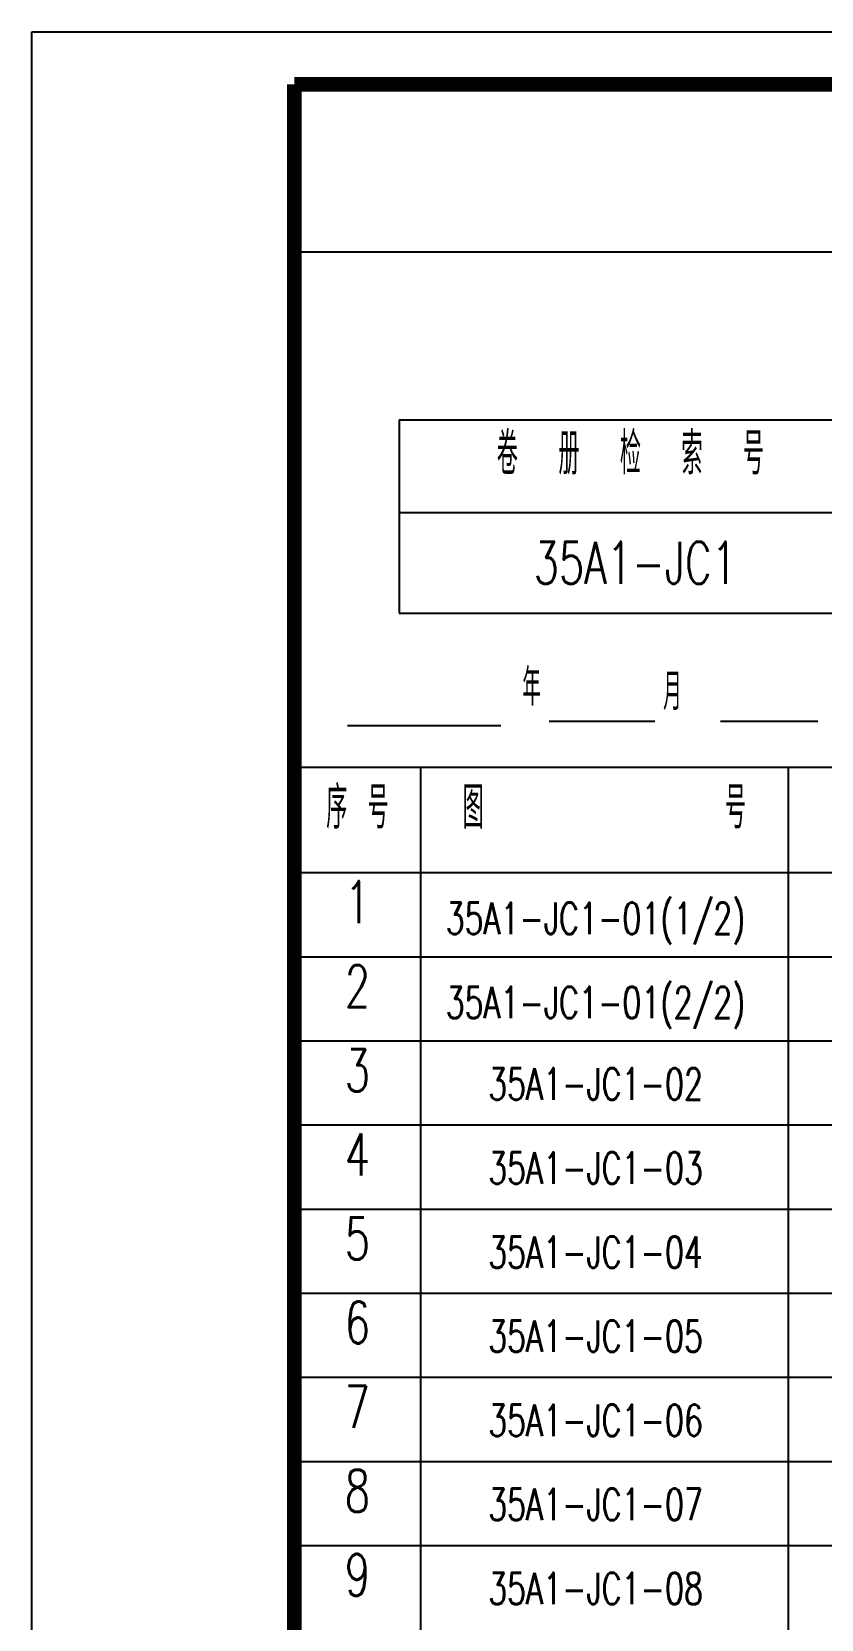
# Model space of a CAD drawing. Header units: millimetres. Extents: x 36969 to 37179, y -9174 to -8877.
# Drawn here: x 36969.1 to 37044.2, y -9028.2 to -8877.2 of the extents above; entities that cross this region are included whole.
import ezdxf
from ezdxf.enums import TextEntityAlignment as Align

# ---------------------------------------------------------------- set-up
doc = ezdxf.new("R2010")
doc.units = ezdxf.units.MM
doc.header["$LTSCALE"] = 10
doc.layers.add('2', color=1, linetype='Continuous')
doc.styles.add('SIMPLEX', font='simplex.shx', dxfattribs={"width": 0.7, "oblique": 1, "bigfont": 'gbhzfs.shx'})

msp = doc.modelspace()

# ---------------------------------------------------------------- linework, layer by layer
for p, q in [((36994.35602674334, -8898.098034084504), (37174.35602674334, -8898.098034084504)), ((37004.07163168794, -8914.088036203317), (37048.07163168794, -8914.088036203317)), ((37004.07163168794, -8914.088036203317), (37004.07163168794, -8932.488036203316)), ((37004.07163168794, -8922.888036203316), (37048.07163168794, -8922.888036203316)), ((37004.07163168794, -8932.488036203316), (37048.07163168794, -8932.488036203316)), ((36999.13183568943, -8943.165642754786), (37013.74653436987, -8943.165642754786)), ((37018.3286490558, -8942.748111482526), (37028.38385253032, -8942.748111482526)), ((37034.65214205361, -8942.748110702434), (37043.8961315624, -8942.748110702434)), ((37174.08962108766, -8947.165642754786), (36994.08962108766, -8947.165642754786)), ((37006.08962108766, -8947.165642754786), (37006.08962108766, -9157.165642754786)), ((37041.08962108766, -8947.165642754786), (37041.08962108766, -9157.165642754786)), ((37174.08962108766, -8957.165642754786), (36994.08962108766, -8957.165642754786)), ((36994.08962108766, -8965.165642754786), (37174.08962108766, -8965.165642754786)), ((36994.08962108766, -8973.165642754786), (37174.08962108766, -8973.165642754786)), ((36994.08962108766, -8981.165642754786), (37174.08962108766, -8981.165642754786)), ((36994.08962108766, -8989.165642754786), (37174.08962108766, -8989.165642754786)), ((36994.08962108766, -8997.165642754786), (37174.08962108766, -8997.165642754786)), ((36994.08962108766, -9005.165642754786), (37174.08962108766, -9005.165642754786)), ((36994.08962108766, -9013.165642754786), (37174.08962108766, -9013.165642754786)), ((36994.08962108766, -9021.165642754786), (37174.08962108766, -9021.165642754786))]:
    msp.add_line(p, q)
for points in [[(36969.08962108766, -8877.165642754786), (37179.08962108766, -8877.165642754786)], [(36969.08962108766, -9174.165642754786), (36969.08962108766, -8877.165642754786)]]:
    msp.add_lwpolyline(points)
at = {"const_width": 1.4}
for points in [[(37174.08962108766, -8882.165642754786), (36994.08962108766, -8882.165642754786)], [(36994.08962108766, -8882.165642754786), (36994.08962108766, -9169.165642754786)], [(36994.08962108766, -8882.165642754786), (37174.08962108766, -8882.165642754786)]]:
    msp.add_lwpolyline(points, dxfattribs=at)

# ---------------------------------------------------------------- texts
at = {"style": 'SIMPLEX', "width": 0.7}
for s, p in [('35A1-JC1-01(1/2)', (37022.74992236957, -8963.009436206938)), ('35A1-JC1-01(2/2)', (37022.74992236957, -8971.009436206938)), ('35A1-JC1-02', (37022.74992236957, -8978.760930363049)), ('35A1-JC1-03', (37022.74992236957, -8986.760930363049)), ('35A1-JC1-04', (37022.74992236957, -8994.760930363049)), ('35A1-JC1-05', (37022.74992236957, -9002.760930363049)), ('35A1-JC1-06', (37022.74992236957, -9010.760930363049)), ('35A1-JC1-07', (37022.74992236957, -9018.760930363049)), ('35A1-JC1-08', (37022.74992236957, -9026.760930363049))]:
    msp.add_text(s, height=3, dxfattribs=at).set_placement(p, align=Align.CENTER)
at = {"layer": '2', "style": 'SIMPLEX', "width": 0.7}
for s, height, p in [('\\M+5BEED  \\M+5B2E1  \\M+5BCEC  \\M+5CBF7  \\M+5BAC5', 4, (37026.07163028616, -8920.488036983406)), ('\\M+5C4EA', 3.5, (37016.66441968392, -8942.330579430174)), ('\\M+5D4C2', 3.5, (37030.0676742204, -8942.748110702434)), ('\\M+5D0F2 \\M+5BAC5', 4, (37000.08962108766, -8954.165642754786)), ('\\M+5CDBC           \\M+5BAC5', 4, (37023.58962108766, -8954.165642754786)), ('1', 4, (37000.08962108766, -8963.165642754786)), ('2', 4, (37000.08962108766, -8971.165642754786)), ('3', 4, (37000.08962108766, -8979.165642754786)), ('4', 4, (37000.08962108766, -8987.165642754786)), ('5', 4, (37000.08962108766, -8995.165642754786)), ('6', 4, (37000.08962108766, -9003.165642754786)), ('7', 4, (37000.08962108766, -9011.165642754786)), ('8', 4, (37000.08962108766, -9019.165642754786)), ('9', 4, (37000.08962108766, -9027.165642754786))]:
    msp.add_text(s, height=height, dxfattribs=at).set_placement(p, align=Align.BOTTOM_CENTER)
msp.add_text('35A1-JC1', height=4, dxfattribs=at).set_placement((37016.86670184195, -8929.685387886853))

doc.saveas('drawing.dxf')
